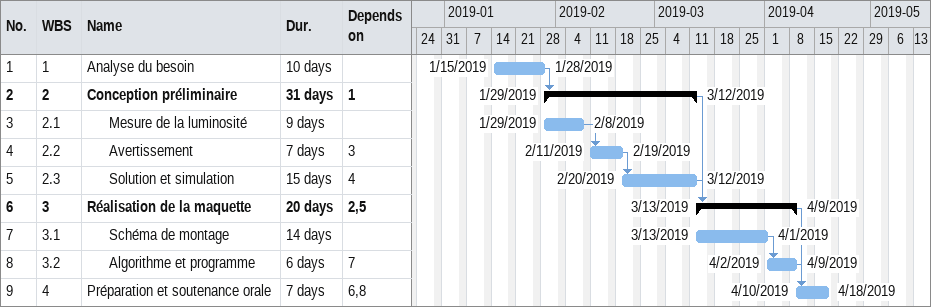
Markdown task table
| ID | WBS | Task | Duration | Start | Finish | Predecessors |
|---|---|---|---|---|---|---|
| 1 | 1 | Analyse du besoin | 10d | 2019-01-15 | 2019-01-28 |  |
| 2 | 2 | **Conception préliminaire** | 31d | 2019-01-29 | 2019-03-12 | 1 |
| 3 | 2.1 | Mesure de la luminosité | 9d | 2019-01-29 | 2019-02-08 |  |
| 4 | 2.2 | Avertissement | 7d | 2019-02-11 | 2019-02-19 | 3 |
| 5 | 2.3 | Solution et simulation | 15d | 2019-02-20 | 2019-03-12 | 4 |
| 6 | 3 | **Réalisation de la maquette** | 20d | 2019-03-13 | 2019-04-09 | 2, 5 |
| 7 | 3.1 | Schéma de montage | 14d | 2019-03-13 | 2019-04-01 |  |
| 8 | 3.2 | Algorithme et programme | 6d | 2019-04-02 | 2019-04-09 | 7 |
| 9 | 4 | Préparation et soutenance orale | 7d | 2019-04-10 | 2019-04-18 | 6, 8 |
